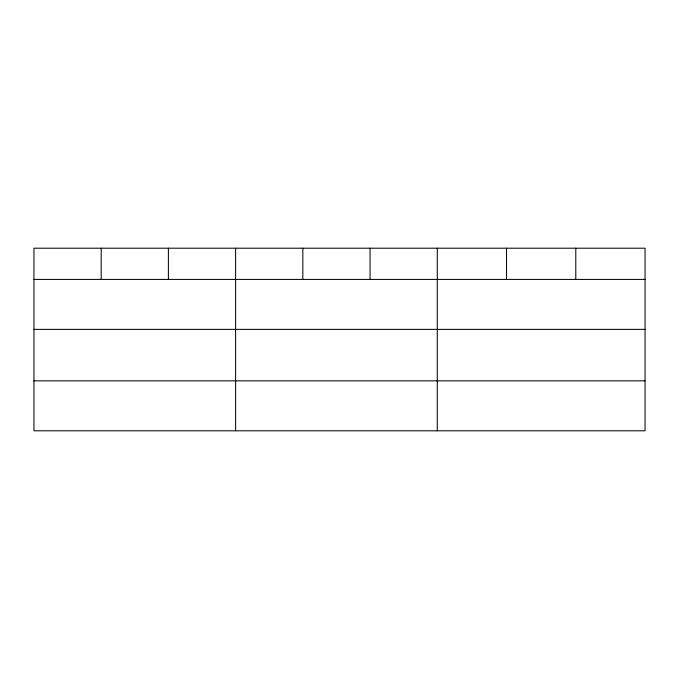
<?xml version="1.0" encoding="UTF-8"?>
<svg xmlns="http://www.w3.org/2000/svg" width="679" height="679" viewBox="0 0 679 679"><rect width="100%" height="100%" fill="white"/><g stroke="black" fill="none" stroke-linecap="round" stroke-linejoin="round"><path stroke-width="1.02" d="M645.05 329.374L645.05 248.2L33.95 248.2L33.95 430.8L645.05 430.8L645.05 329.374L33.95 329.374M33.95 279.417L645.05 279.417M33.95 380.843L645.05 380.843M575.792 248.2L575.792 279.417M506.534 248.2L506.534 279.417M437.276 248.2L437.276 430.8M370.055 248.2L370.055 279.417M302.834 248.2L302.834 279.417M235.613 248.2L235.613 430.8M168.392 248.2L168.392 279.417M101.171 248.2L101.171 279.417"/></g></svg>
